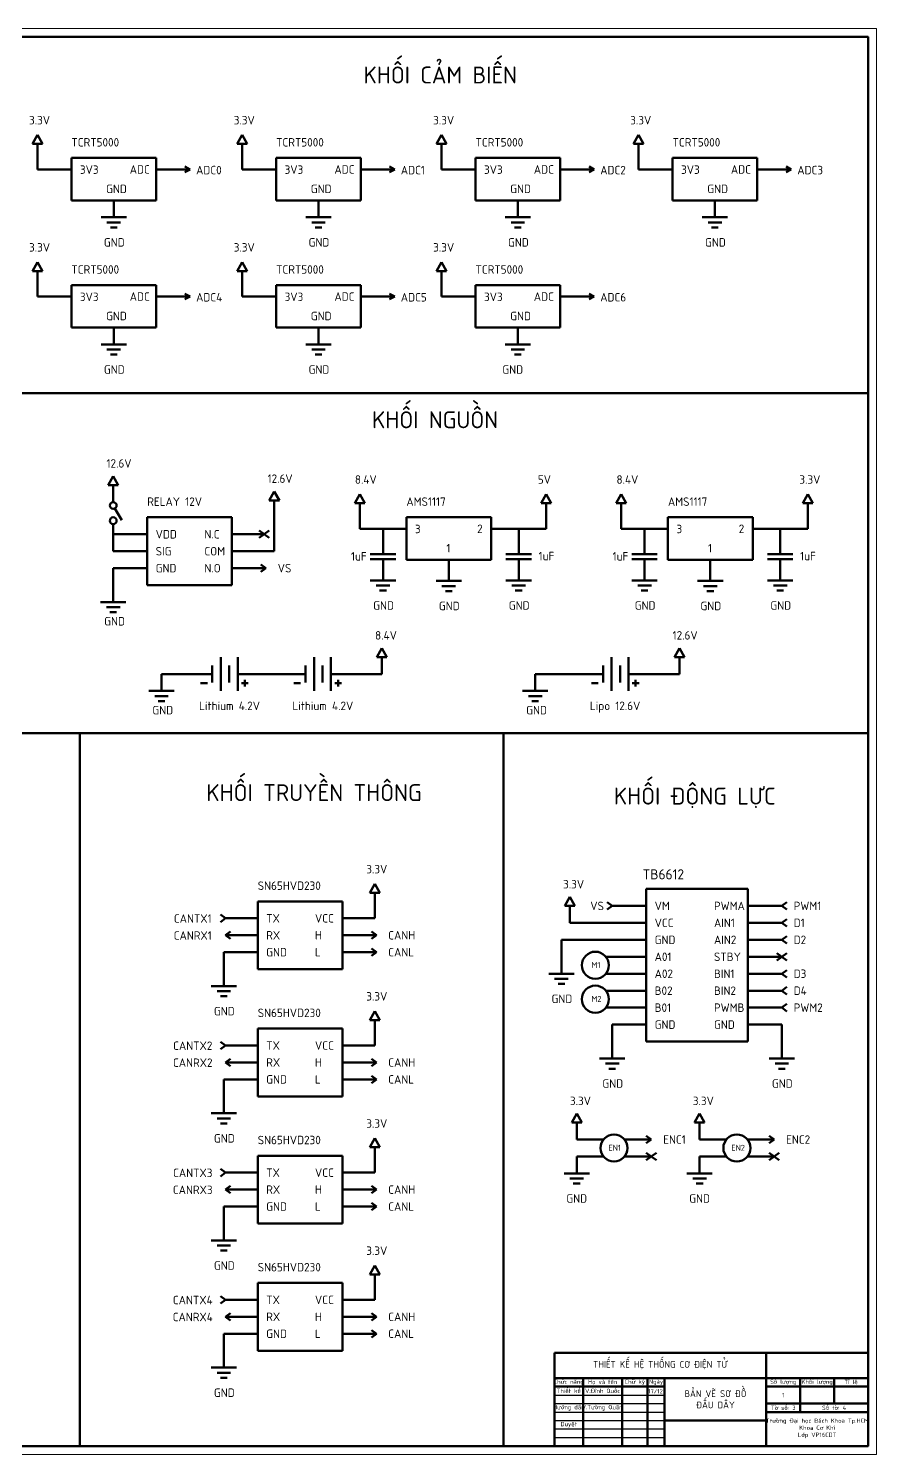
# Model space of a CAD drawing. Header units: millimetres. Extents: x 10943 to 21147, y -1042 to 1661.
# Drawn here: x 20647 to 21147, y -1042 to -201 of the extents above; entities that cross this region are included whole.
import ezdxf
from ezdxf.enums import TextEntityAlignment as Align

# ---------------------------------------------------------------- set-up
doc = ezdxf.new("R2010")
doc.units = ezdxf.units.MM
doc.header["$LTSCALE"] = 0.5
for name, color, linetype, lineweight in [('dam', 7, 'Continuous', 50), ('kt', 80, 'Continuous', 20), ('NetCoBan', 7, 'Continuous', 50), ('NetManh', 80, 'Continuous', 25)]:
    doc.layers.add(name, color=color, linetype=linetype, lineweight=lineweight)
doc.layers.add('manh_khungten', color=104, linetype='Continuous')
doc.styles.get("Standard").update_dxf_attribs({"font": '', "height": 3.5})
doc.styles.add('Text_2.5mm', font='', dxfattribs={"height": 2.5})
doc.styles.get('Standard').set_extended_font_data('TCVN 7284')
doc.styles.get('Text_2.5mm').set_extended_font_data('TCVN 7284')

msp = doc.modelspace()

# ---------------------------------------------------------------- linework, layer by layer
at = {"layer": 'kt'}
msp.add_lwpolyline([(19958.29, -1042.29), (21147.29, -1042.29), (21147.29, -201.29), (19958.29, -201.29)], close=True, dxfattribs=at)
at = {"layer": 'manh_khungten'}
for p, q in [((20957.29, -1007.25), (21022.29, -1007.25)), ((20957.29, -1012.25), (21022.29, -1012.25)), ((20957.29, -1017.25), (21022.29, -1017.25)), ((20957.29, -1022.25), (21022.29, -1022.25)), ((20957.29, -1027.25), (21022.29, -1027.25)), ((20957.29, -1032.25), (21022.29, -1032.25))]:
    msp.add_line(p, q, dxfattribs=at)
at = {"layer": 'NetCoBan', "ltscale": 0.25}
for p, q in [((21142.29, -206.29), (20712.29, -206.29)), ((21142.29, -206.29), (21142.29, -416.29)), ((20652.38, -264.04), (20649.42, -269.35)), ((20652.38, -264.04), (20655.34, -269.35)), ((20773.13, -264.04), (20770.17, -269.35)), ((20773.13, -264.04), (20776.09, -269.35)), ((20890.75, -264.04), (20887.79, -269.35)), ((20890.75, -264.04), (20893.71, -269.35)), ((21006.99, -264.04), (21004.02, -269.35)), ((21006.99, -264.04), (21009.95, -269.35)), ((20649.42, -269.35), (20655.34, -269.35)), ((20652.38, -284.35), (20652.38, -269.35)), ((20770.17, -269.35), (20776.09, -269.35)), ((20773.13, -284.35), (20773.13, -269.35)), ((20887.79, -269.35), (20893.71, -269.35)), ((20890.75, -284.35), (20890.75, -269.35)), ((21004.02, -269.35), (21009.95, -269.35)), ((21006.99, -284.35), (21006.99, -269.35)), ((20652.38, -284.35), (20672.38, -284.35)), ((20722.38, -277.64), (20672.38, -277.64)), ((20672.38, -277.64), (20672.38, -302.64)), ((20722.38, -302.64), (20722.38, -277.64)), ((20742.38, -284.35), (20722.38, -284.35)), ((20773.13, -284.35), (20793.13, -284.35)), ((20843.13, -277.64), (20793.13, -277.64)), ((20793.13, -277.64), (20793.13, -302.64)), ((20843.13, -302.64), (20843.13, -277.64)), ((20863.13, -284.35), (20843.13, -284.35)), ((20890.75, -284.35), (20910.75, -284.35)), ((20960.75, -277.64), (20910.75, -277.64)), ((20910.75, -277.64), (20910.75, -302.64)), ((20960.75, -302.64), (20960.75, -277.64)), ((20980.75, -284.35), (20960.75, -284.35)), ((21006.99, -284.35), (21026.99, -284.35)), ((21076.99, -277.64), (21026.99, -277.64)), ((21026.99, -277.64), (21026.99, -302.64)), ((21076.99, -302.64), (21076.99, -277.64)), ((21096.99, -284.35), (21076.99, -284.35)), ((20672.38, -302.64), (20722.38, -302.64)), ((20697.38, -302.64), (20697.38, -312.64)), ((20793.13, -302.64), (20843.13, -302.64)), ((20818.13, -302.64), (20818.13, -312.64)), ((20910.75, -302.64), (20960.75, -302.64)), ((20935.75, -302.64), (20935.75, -312.64)), ((21026.99, -302.64), (21076.99, -302.64)), ((21051.99, -302.64), (21051.99, -312.64)), ((20689.88, -312.64), (20704.88, -312.64)), ((20693.38, -315.64), (20701.38, -315.64)), ((20695.38, -318.64), (20699.38, -318.64)), ((20810.63, -312.64), (20825.63, -312.64)), ((20814.13, -315.64), (20822.13, -315.64)), ((20816.13, -318.64), (20820.13, -318.64)), ((20928.25, -312.64), (20943.25, -312.64)), ((20931.75, -315.64), (20939.75, -315.64)), ((20933.75, -318.64), (20937.75, -318.64)), ((21044.49, -312.64), (21059.49, -312.64)), ((21047.99, -315.64), (21055.99, -315.64)), ((21049.99, -318.64), (21053.99, -318.64)), ((20652.38, -339.04), (20649.42, -344.35)), ((20649.42, -344.35), (20655.34, -344.35)), ((20652.38, -339.04), (20655.34, -344.35)), ((20652.38, -359.35), (20652.38, -344.35)), ((20773.13, -339.04), (20770.17, -344.35)), ((20770.17, -344.35), (20776.09, -344.35)), ((20773.13, -339.04), (20776.09, -344.35)), ((20773.13, -359.35), (20773.13, -344.35)), ((20890.75, -339.04), (20887.79, -344.35)), ((20887.79, -344.35), (20893.71, -344.35)), ((20890.75, -339.04), (20893.71, -344.35)), ((20890.75, -359.35), (20890.75, -344.35)), ((20722.38, -352.64), (20672.38, -352.64)), ((20672.38, -352.64), (20672.38, -377.64)), ((20722.38, -377.64), (20722.38, -352.64)), ((20843.13, -352.64), (20793.13, -352.64)), ((20793.13, -352.64), (20793.13, -377.64)), ((20843.13, -377.64), (20843.13, -352.64)), ((20960.75, -352.64), (20910.75, -352.64)), ((20910.75, -352.64), (20910.75, -377.64)), ((20960.75, -377.64), (20960.75, -352.64)), ((20652.38, -359.35), (20672.38, -359.35)), ((20742.38, -359.35), (20722.38, -359.35)), ((20773.13, -359.35), (20793.13, -359.35)), ((20863.13, -359.35), (20843.13, -359.35)), ((20890.75, -359.35), (20910.75, -359.35)), ((20980.75, -359.35), (20960.75, -359.35)), ((20672.38, -377.64), (20722.38, -377.64)), ((20697.38, -377.64), (20697.38, -387.64)), ((20793.13, -377.64), (20843.13, -377.64)), ((20818.13, -377.64), (20818.13, -387.64)), ((20910.75, -377.64), (20960.75, -377.64)), ((20935.75, -377.64), (20935.75, -387.64)), ((20689.88, -387.64), (20704.88, -387.64)), ((20693.38, -390.64), (20701.38, -390.64)), ((20695.38, -393.64), (20699.38, -393.64)), ((20810.63, -387.64), (20825.63, -387.64)), ((20814.13, -390.64), (20822.13, -390.64)), ((20816.13, -393.64), (20820.13, -393.64)), ((20928.25, -387.64), (20943.25, -387.64)), ((20931.75, -390.64), (20939.75, -390.64)), ((20933.75, -393.64), (20937.75, -393.64)), ((21142.29, -416.29), (20612.29, -416.29)), ((20697.1, -465.27), (20694.14, -470.58)), ((20694.14, -470.58), (20700.07, -470.58)), ((20697.1, -465.27), (20700.07, -470.58)), ((20697.1, -475.58), (20697.1, -470.58)), ((20697.1, -480.58), (20697.1, -475.58)), ((20792.1, -474.27), (20789.14, -479.58)), ((20792.1, -474.27), (20795.07, -479.58)), ((20842.48, -475.97), (20839.51, -481.28)), ((20842.48, -475.97), (20845.44, -481.28)), ((20952.48, -475.97), (20949.51, -481.28)), ((20952.48, -475.97), (20955.44, -481.28)), ((20996.76, -475.97), (20993.8, -481.28)), ((20996.76, -475.97), (20999.73, -481.28)), ((21106.76, -475.97), (21103.8, -481.28)), ((21106.76, -475.97), (21109.73, -481.28)), ((20698.1, -484.31), (20702.1, -491.24)), ((20789.14, -479.58), (20795.07, -479.58)), ((20792.1, -509.58), (20792.1, -479.58)), ((20839.51, -481.28), (20845.44, -481.28)), ((20842.48, -496.28), (20842.48, -481.28)), ((20949.51, -481.28), (20955.44, -481.28)), ((20952.48, -496.28), (20952.48, -481.28)), ((20993.8, -481.28), (20999.73, -481.28)), ((20996.76, -496.28), (20996.76, -481.28)), ((21103.8, -481.28), (21109.73, -481.28)), ((21106.76, -496.28), (21106.76, -481.28)), ((20697.1, -499.58), (20697.1, -493.58)), ((20717.1, -489.58), (20717.1, -529.58)), ((20767.1, -489.58), (20717.1, -489.58)), ((20717.1, -489.58), (20717.1, -499.58)), ((20767.1, -529.58), (20767.1, -489.58)), ((20919.98, -489.58), (20869.98, -489.58)), ((20869.98, -489.58), (20869.98, -514.58)), ((20919.98, -514.58), (20919.98, -489.58)), ((21074.26, -489.58), (21024.26, -489.58)), ((21024.26, -489.58), (21024.26, -514.58)), ((21074.26, -514.58), (21074.26, -489.58)), ((20717.1, -499.58), (20697.1, -499.58)), ((20697.1, -509.58), (20697.1, -499.58)), ((20767.1, -499.58), (20786.1, -499.58)), ((20786.1, -499.58), (20783.14, -497.39)), ((20786.1, -499.58), (20783.14, -501.77)), ((20786.1, -499.58), (20789.06, -497.39)), ((20786.1, -499.58), (20789.06, -501.77)), ((20842.48, -496.28), (20869.98, -496.28)), ((20856.23, -496.28), (20856.23, -511.28)), ((20919.98, -496.28), (20952.48, -496.28)), ((20936.23, -496.28), (20936.23, -511.28)), ((20996.76, -496.28), (21024.26, -496.28)), ((21010.51, -496.28), (21010.51, -511.28)), ((21074.26, -496.28), (21106.76, -496.28)), ((21090.51, -496.28), (21090.51, -511.28)), ((20717.1, -509.58), (20697.1, -509.58)), ((20717.1, -509.58), (20717.1, -519.58)), ((20767.1, -509.58), (20792.1, -509.58)), ((20848.73, -511.28), (20863.73, -511.28)), ((20928.73, -511.28), (20943.73, -511.28)), ((21003.01, -511.28), (21018.01, -511.28)), ((21083.01, -511.28), (21098.01, -511.28)), ((20717.1, -519.58), (20697.1, -519.58)), ((20697.1, -519.58), (20697.1, -539.58)), ((20767.1, -519.58), (20787.1, -519.58)), ((20787.1, -519.58), (20784.14, -517.39)), ((20787.1, -519.58), (20784.14, -521.77)), ((20848.73, -514.28), (20863.73, -514.28)), ((20856.23, -514.28), (20856.23, -526.78)), ((20869.98, -514.58), (20919.98, -514.58)), ((20894.98, -514.58), (20894.98, -527.08)), ((20928.73, -514.28), (20943.73, -514.28)), ((20936.23, -514.28), (20936.23, -526.78)), ((21003.01, -514.28), (21018.01, -514.28)), ((21010.51, -514.28), (21010.51, -526.78)), ((21024.26, -514.58), (21074.26, -514.58)), ((21049.26, -514.58), (21049.26, -527.08)), ((21083.01, -514.28), (21098.01, -514.28)), ((21090.51, -514.28), (21090.51, -526.78)), ((20717.1, -529.58), (20767.1, -529.58)), ((20848.73, -526.78), (20863.73, -526.78)), ((20852.23, -529.78), (20860.23, -529.78)), ((20887.48, -527.08), (20902.48, -527.08)), ((20928.73, -526.78), (20943.73, -526.78)), ((20932.23, -529.78), (20940.23, -529.78)), ((21003.01, -526.78), (21018.01, -526.78)), ((21006.51, -529.78), (21014.51, -529.78)), ((21041.76, -527.08), (21056.76, -527.08)), ((21083.01, -526.78), (21098.01, -526.78)), ((21086.51, -529.78), (21094.51, -529.78)), ((20854.23, -532.78), (20858.23, -532.78)), ((20890.98, -530.08), (20898.98, -530.08)), ((20892.98, -533.08), (20896.98, -533.08)), ((20934.23, -532.78), (20938.23, -532.78)), ((21008.51, -532.78), (21012.51, -532.78)), ((21045.26, -530.08), (21053.26, -530.08)), ((21047.26, -533.08), (21051.26, -533.08)), ((21088.51, -532.78), (21092.51, -532.78)), ((20689.6, -539.58), (20704.6, -539.58)), ((20693.1, -542.58), (20701.1, -542.58)), ((20695.1, -545.58), (20699.1, -545.58)), ((20855.53, -566.69), (20852.57, -572)), ((20855.53, -566.69), (20858.49, -572)), ((21031.01, -566.69), (21028.05, -572)), ((21031.01, -566.69), (21033.97, -572)), ((20755.53, -582), (20755.53, -577)), ((20755.53, -577), (20755.53, -582)), ((20755.53, -577), (20755.53, -587)), ((20760.53, -572), (20760.53, -592)), ((20765.53, -582), (20765.53, -577)), ((20765.53, -577), (20765.53, -582)), ((20765.53, -577), (20765.53, -587)), ((20770.53, -572), (20770.53, -592)), ((20810.53, -577), (20810.53, -587)), ((20815.53, -572), (20815.53, -592)), ((20820.53, -577), (20820.53, -587)), ((20825.53, -572), (20825.53, -592)), ((20852.57, -572), (20858.49, -572)), ((20855.53, -582), (20855.53, -572)), ((20986.01, -577), (20986.01, -587)), ((20991.01, -572), (20991.01, -592)), ((20996.01, -577), (20996.01, -587)), ((21001.01, -572), (21001.01, -592)), ((21028.05, -572), (21033.97, -572)), ((21031.01, -582), (21031.01, -572)), ((20755.53, -582), (20725.53, -582)), ((20725.53, -582), (20725.53, -592)), ((20748.63, -587.42), (20752.63, -587.42)), ((20770.53, -582), (20810.53, -582)), ((20772.72, -587.42), (20776.72, -587.42)), ((20774.72, -587.42), (20774.72, -585.42)), ((20774.72, -585.42), (20774.72, -589.42)), ((20803.63, -587.42), (20807.63, -587.42)), ((20825.53, -582), (20845.53, -582)), ((20827.72, -587.42), (20831.72, -587.42)), ((20829.72, -587.42), (20829.72, -585.42)), ((20829.72, -585.42), (20829.72, -589.42)), ((20845.53, -582), (20855.53, -582)), ((20946.01, -582), (20986.01, -582)), ((20946.01, -582), (20946.01, -592)), ((20979.12, -587.42), (20983.12, -587.42)), ((21001.01, -582), (21021.01, -582)), ((21003.21, -587.42), (21007.21, -587.42)), ((21005.21, -587.42), (21005.21, -585.42)), ((21005.21, -585.42), (21005.21, -589.42)), ((21021.01, -582), (21031.01, -582)), ((20718.03, -592), (20733.03, -592)), ((20721.53, -595), (20729.53, -595)), ((20938.51, -592), (20953.51, -592)), ((20942.01, -595), (20950.01, -595)), ((20723.53, -598), (20727.53, -598)), ((20944.01, -598), (20948.01, -598)), ((20927.29, -616.79), (19983.29, -616.79)), ((20612.29, -616.79), (20677.29, -616.79)), ((20677.29, -616.79), (20677.29, -1037.29)), ((20927.29, -616.79), (20927.29, -1037.29)), ((20927.29, -616.79), (21142.29, -616.79)), ((21142.29, -621.79), (21142.29, -656.79)), ((20851.3, -705.77), (20848.34, -711.08)), ((20851.3, -705.77), (20854.26, -711.08)), ((20848.34, -711.08), (20854.26, -711.08)), ((20851.3, -726.08), (20851.3, -711.08)), ((20966.43, -713.45), (20963.46, -718.76)), ((20966.43, -713.45), (20969.39, -718.76)), ((21011.43, -708.76), (21011.43, -778.76)), ((21011.43, -708.76), (21011.43, -718.76)), ((21071.43, -708.76), (21011.43, -708.76)), ((21011.43, -708.76), (21011.43, -718.76)), ((21071.43, -798.76), (21071.43, -708.76)), ((20782.3, -716.08), (20782.3, -756.08)), ((20832.3, -716.08), (20782.3, -716.08)), ((20782.3, -716.08), (20782.3, -726.08)), ((20832.3, -756.08), (20832.3, -716.08)), ((20963.46, -718.76), (20969.39, -718.76)), ((20966.43, -728.76), (20966.43, -718.76)), ((20991.43, -718.76), (20988.47, -716.57)), ((20991.43, -718.76), (20988.47, -720.95)), ((21011.43, -718.76), (20991.43, -718.76)), ((21011.43, -718.76), (21011.43, -728.76)), ((21071.43, -718.76), (21091.43, -718.76)), ((21091.43, -718.76), (21094.39, -716.57)), ((21091.43, -718.76), (21094.39, -720.95)), ((20763.3, -726.08), (20760.34, -723.89)), ((20763.3, -726.08), (20760.34, -728.27)), ((20782.3, -726.08), (20763.3, -726.08)), ((20832.3, -726.08), (20851.3, -726.08)), ((21011.43, -728.76), (20966.43, -728.76)), ((21071.43, -728.76), (21091.43, -728.76)), ((21091.43, -728.76), (21094.39, -726.57)), ((21091.43, -728.76), (21094.39, -730.95)), ((20763.3, -736.08), (20766.26, -733.89)), ((20782.3, -736.08), (20763.3, -736.08)), ((20763.3, -736.08), (20766.26, -738.27)), ((20782.3, -736.08), (20782.3, -746.08)), ((20832.3, -736.08), (20852.3, -736.08)), ((20852.3, -736.08), (20849.34, -733.89)), ((20852.3, -736.08), (20849.34, -738.27)), ((21011.43, -738.76), (20961.43, -738.76)), ((20961.43, -738.76), (20961.43, -758.76)), ((21071.43, -738.76), (21091.43, -738.76)), ((21091.43, -738.76), (21094.39, -736.57)), ((21091.43, -738.76), (21094.39, -740.95)), ((20782.3, -746.08), (20762.3, -746.08)), ((20762.3, -746.08), (20762.3, -766.08)), ((20832.3, -746.08), (20852.3, -746.08)), ((20852.3, -746.08), (20849.34, -743.89)), ((20852.3, -746.08), (20849.34, -748.27)), ((21091.43, -748.76), (21088.47, -746.57)), ((21091.43, -748.76), (21094.39, -746.57)), ((20782.3, -756.08), (20832.3, -756.08)), ((21011.43, -748.76), (20987.67, -748.76)), ((21011.43, -748.76), (21011.43, -758.76)), ((21071.43, -748.76), (21091.43, -748.76)), ((21091.43, -748.76), (21088.47, -750.95)), ((21091.43, -748.76), (21094.39, -750.95)), ((21091.43, -758.76), (21094.39, -756.57)), ((20953.93, -758.76), (20968.93, -758.76)), ((20957.43, -761.76), (20965.43, -761.76)), ((20959.43, -764.76), (20963.43, -764.76)), ((21011.43, -758.76), (20987.67, -758.76)), ((21071.43, -758.76), (21091.43, -758.76)), ((21091.43, -758.76), (21094.39, -760.95)), ((20754.8, -766.08), (20769.8, -766.08)), ((20758.3, -769.08), (20766.3, -769.08)), ((20760.3, -772.08), (20764.3, -772.08)), ((21011.43, -768.76), (20987.67, -768.76)), ((21071.43, -768.76), (21091.43, -768.76)), ((21091.43, -768.76), (21094.39, -766.57)), ((21091.43, -768.76), (21094.39, -770.95)), ((20851.3, -780.77), (20848.34, -786.08)), ((20851.3, -780.77), (20854.26, -786.08)), ((21011.43, -778.76), (20987.67, -778.76)), ((21011.43, -778.76), (21011.43, -798.76)), ((21071.43, -778.76), (21091.43, -778.76)), ((21091.43, -778.76), (21094.39, -776.57)), ((21091.43, -778.76), (21094.39, -780.95)), ((20848.34, -786.08), (20854.26, -786.08)), ((20851.3, -801.08), (20851.3, -786.08)), ((21011.43, -788.76), (20991.43, -788.76)), ((20991.43, -788.76), (20991.43, -808.76)), ((21071.43, -788.76), (21091.43, -788.76)), ((21091.43, -788.76), (21091.43, -808.76)), ((20763.3, -801.08), (20760.34, -798.89)), ((20782.3, -791.08), (20782.3, -831.08)), ((20832.3, -791.08), (20782.3, -791.08)), ((20782.3, -791.08), (20782.3, -801.08)), ((20832.3, -831.08), (20832.3, -791.08)), ((21011.43, -798.76), (21071.43, -798.76)), ((20763.3, -801.08), (20760.34, -803.27)), ((20782.3, -801.08), (20763.3, -801.08)), ((20832.3, -801.08), (20851.3, -801.08)), ((20763.3, -811.08), (20766.26, -808.89)), ((20782.3, -811.08), (20763.3, -811.08)), ((20763.3, -811.08), (20766.26, -813.27)), ((20782.3, -811.08), (20782.3, -821.08)), ((20832.3, -811.08), (20852.3, -811.08)), ((20852.3, -811.08), (20849.34, -808.89)), ((20852.3, -811.08), (20849.34, -813.27)), ((20983.93, -808.76), (20998.93, -808.76)), ((20987.43, -811.76), (20995.43, -811.76)), ((20989.43, -814.76), (20993.43, -814.76)), ((21083.93, -808.76), (21098.93, -808.76)), ((21087.43, -811.76), (21095.43, -811.76)), ((21089.43, -814.76), (21093.43, -814.76)), ((20782.3, -821.08), (20762.3, -821.08)), ((20762.3, -821.08), (20762.3, -841.08)), ((20832.3, -821.08), (20852.3, -821.08)), ((20852.3, -821.08), (20849.34, -818.89)), ((20852.3, -821.08), (20849.34, -823.27)), ((20782.3, -831.08), (20832.3, -831.08)), ((20754.8, -841.08), (20769.8, -841.08)), ((20758.3, -844.08), (20766.3, -844.08)), ((20760.3, -847.08), (20764.3, -847.08)), ((20970.47, -841.23), (20967.5, -846.54)), ((20967.5, -846.54), (20973.43, -846.54)), ((20970.47, -841.23), (20973.43, -846.54)), ((20970.47, -856.54), (20970.47, -846.54)), ((21042.96, -841.23), (21039.99, -846.54)), ((21039.99, -846.54), (21045.92, -846.54)), ((21042.96, -841.23), (21045.92, -846.54)), ((21042.96, -856.54), (21042.96, -846.54)), ((20851.3, -855.77), (20848.34, -861.08)), ((20851.3, -855.77), (20854.26, -861.08)), ((20970.47, -856.54), (20986.22, -856.54)), ((21014.47, -856.54), (20998.71, -856.54)), ((21014.47, -856.54), (21011.5, -854.35)), ((21014.47, -856.54), (21011.5, -858.73)), ((21042.96, -856.54), (21058.71, -856.54)), ((21086.96, -856.54), (21071.2, -856.54)), ((21086.96, -856.54), (21084, -854.35)), ((21086.96, -856.54), (21084, -858.73)), ((20782.3, -866.08), (20782.3, -906.08)), ((20832.3, -866.08), (20782.3, -866.08)), ((20782.3, -866.08), (20782.3, -876.08)), ((20832.3, -906.08), (20832.3, -866.08)), ((20848.34, -861.08), (20854.26, -861.08)), ((20851.3, -876.08), (20851.3, -861.08)), ((21014.47, -866.54), (21011.5, -864.35)), ((21014.47, -866.54), (21017.43, -864.35)), ((21086.96, -866.54), (21084, -864.35)), ((21086.96, -866.54), (21089.92, -864.35)), ((20763.3, -876.08), (20760.34, -873.89)), ((20970.47, -866.54), (20986.22, -866.54)), ((20970.47, -866.54), (20970.47, -876.54)), ((21014.47, -866.54), (20998.71, -866.54)), ((21014.47, -866.54), (21011.5, -868.73)), ((21014.47, -866.54), (21017.43, -868.73)), ((21042.96, -866.54), (21058.71, -866.54)), ((21042.96, -866.54), (21042.96, -876.54)), ((21086.96, -866.54), (21071.2, -866.54)), ((21086.96, -866.54), (21084, -868.73)), ((21086.96, -866.54), (21089.92, -868.73)), ((20763.3, -876.08), (20760.34, -878.27)), ((20782.3, -876.08), (20763.3, -876.08)), ((20832.3, -876.08), (20851.3, -876.08)), ((20962.97, -876.54), (20977.97, -876.54)), ((20966.47, -879.54), (20974.47, -879.54)), ((20968.47, -882.54), (20972.47, -882.54)), ((21035.46, -876.54), (21050.46, -876.54)), ((21038.96, -879.54), (21046.96, -879.54)), ((21040.96, -882.54), (21044.96, -882.54)), ((20763.3, -886.08), (20766.26, -883.89)), ((20782.3, -886.08), (20763.3, -886.08)), ((20763.3, -886.08), (20766.26, -888.27)), ((20782.3, -886.08), (20782.3, -896.08)), ((20832.3, -886.08), (20852.3, -886.08)), ((20852.3, -886.08), (20849.34, -883.89)), ((20852.3, -886.08), (20849.34, -888.27)), ((20782.3, -896.08), (20762.3, -896.08)), ((20762.3, -896.08), (20762.3, -916.08)), ((20832.3, -896.08), (20852.3, -896.08)), ((20852.3, -896.08), (20849.34, -893.89)), ((20852.3, -896.08), (20849.34, -898.27)), ((20782.3, -906.08), (20832.3, -906.08)), ((20754.8, -916.08), (20769.8, -916.08)), ((20758.3, -919.08), (20766.3, -919.08)), ((20760.3, -922.08), (20764.3, -922.08)), ((20851.3, -930.77), (20848.34, -936.08)), ((20851.3, -930.77), (20854.26, -936.08)), ((20782.3, -941.08), (20782.3, -981.08)), ((20832.3, -941.08), (20782.3, -941.08)), ((20782.3, -941.08), (20782.3, -951.08)), ((20832.3, -981.08), (20832.3, -941.08)), ((20848.34, -936.08), (20854.26, -936.08)), ((20851.3, -951.08), (20851.3, -936.08)), ((20763.3, -951.08), (20760.34, -948.89)), ((20763.3, -951.08), (20760.34, -953.27)), ((20782.3, -951.08), (20763.3, -951.08)), ((20832.3, -951.08), (20851.3, -951.08)), ((20763.3, -961.08), (20766.26, -958.89)), ((20782.3, -961.08), (20763.3, -961.08)), ((20763.3, -961.08), (20766.26, -963.27)), ((20782.3, -961.08), (20782.3, -971.08)), ((20832.3, -961.08), (20852.3, -961.08)), ((20852.3, -961.08), (20849.34, -958.89)), ((20852.3, -961.08), (20849.34, -963.27)), ((20782.3, -971.08), (20762.3, -971.08)), ((20762.3, -971.08), (20762.3, -991.08)), ((20832.3, -971.08), (20852.3, -971.08)), ((20852.3, -971.08), (20849.34, -968.89)), ((20852.3, -971.08), (20849.34, -973.27)), ((20782.3, -981.08), (20832.3, -981.08)), ((20957.29, -1037.25), (20957.29, -982.25)), ((20754.8, -991.08), (20769.8, -991.08)), ((20758.3, -994.08), (20766.3, -994.08)), ((20760.3, -997.08), (20764.3, -997.08))]:
    msp.add_line(p, q, dxfattribs=at)
at = {"layer": 'NetCoBan', "ltscale": 0.35}
for p, q in [((20742.38, -284.35), (20739.38, -282.75)), ((20739.38, -285.95), (20742.38, -284.35)), ((20863.13, -284.35), (20860.13, -282.75)), ((20860.13, -285.95), (20863.13, -284.35)), ((20980.75, -284.35), (20977.75, -282.75)), ((20977.75, -285.95), (20980.75, -284.35)), ((21096.99, -284.35), (21093.99, -282.75)), ((21093.99, -285.95), (21096.99, -284.35)), ((20742.38, -359.35), (20739.38, -357.75)), ((20739.38, -360.95), (20742.38, -359.35)), ((20863.13, -359.35), (20860.13, -357.75)), ((20860.13, -360.95), (20863.13, -359.35)), ((20980.75, -359.35), (20977.75, -357.75)), ((20977.75, -360.95), (20980.75, -359.35))]:
    msp.add_line(p, q, dxfattribs=at)
at = {"layer": 'NetCoBan'}
for p, q in [((20957.29, -982.25), (21142.29, -982.25)), ((21082.29, -1037.25), (21082.29, -982.25)), ((20957.29, -997.25), (21142.29, -997.25)), ((20974.29, -1037.25), (20974.29, -997.25)), ((20997.29, -1037.25), (20997.29, -997.25)), ((21012.29, -1037.25), (21012.29, -997.25)), ((21022.29, -1037.25), (21022.29, -997.25)), ((21102.29, -1017.25), (21102.29, -997.25)), ((21122.29, -997.25), (21122.29, -1012.25)), ((20957.29, -1002.25), (21022.29, -1002.25)), ((21082.29, -1002.25), (21142.29, -1002.25)), ((21082.29, -1012.25), (21142.29, -1012.25)), ((21082.29, -1017.25), (21142.29, -1017.25)), ((21022.29, -1022.25), (21082.29, -1022.25)), ((20957.29, -1037.25), (21142.29, -1037.29))]:
    msp.add_line(p, q, dxfattribs=at)
msp.add_lwpolyline([(19983.29, -206.29), (21142.29, -206.29), (21142.29, -1037.29), (19983.29, -1037.29)], close=True, dxfattribs=at)
at = {"layer": 'NetCoBan', "ltscale": 0.25}
for centre, radius in [((20697.1, -482.58), 2), ((20697.1, -491.58), 2), ((20981.43, -753.76), 8), ((20981.43, -773.76), 8), ((20992.47, -861.54), 8), ((21064.96, -861.54), 8)]:
    msp.add_circle(centre, radius, dxfattribs=at)

# ---------------------------------------------------------------- texts
at = {"layer": 'dam'}
msp.add_text('TB6612', height=6, dxfattribs=at).set_placement((21021.56, -700.13), align=Align.MIDDLE)
at = {"layer": 'NetCoBan', "ltscale": 0.25}
for s, width, heights, insert, char_height, attachment_point in [('\\pxqc;{\\fTCVN 7284|b0|i0|c0|p34;KHỐI CẢM BIẾN}', 215, [0], (20782.45, -223.7), 10, 1), ('{\\fTCVN 7284|b0|i0|c0|p34;3.3V}', 16.1597, [0], (20647.42, -252.86), 5, 1), ('{\\fTCVN 7284|b0|i0|c0|p34;3.3V}', 16.1597, [0], (20768.17, -252.86), 5, 1), ('{\\fTCVN 7284|b0|i0|c0|p34;3.3V}', 16.1597, [0], (20885.79, -252.86), 5, 1), ('{\\fTCVN 7284|b0|i0|c0|p34;3.3V}', 16.1597, [0], (21002.03, -252.86), 5, 1), ('TCRT5000', 59.2283, [7.42], (20672.4, -265.9), 5, 1), ('TCRT5000', 59.2283, [7.42], (20793.14, -265.9), 5, 1), ('TCRT5000', 59.2283, [7.42], (20910.76, -265.9), 5, 1), ('TCRT5000', 59.2283, [7.42], (21027, -265.9), 5, 1), ('{\\fTCVN 7284|b0|i0|c0|p34;3V3}', 16.1597, [0], (20677.42, -282.01), 5, 1), ('{\\fTCVN 7284|b0|i0|c0|p34;ADC}', 16.1597, [0], (20706.81, -281.89), 5, 1), ('{\\fTCVN 7284|b0|i0|c0|p34;ADC0}', 16.1597, [0], (20745.97, -282.29), 5, 1), ('{\\fTCVN 7284|b0|i0|c0|p34;3V3}', 16.1597, [0], (20798.17, -282.01), 5, 1), ('{\\fTCVN 7284|b0|i0|c0|p34;ADC}', 16.1597, [0], (20827.56, -281.89), 5, 1), ('{\\fTCVN 7284|b0|i0|c0|p34;ADC1}', 16.1597, [0], (20866.72, -282.29), 5, 1), ('{\\fTCVN 7284|b0|i0|c0|p34;3V3}', 16.1597, [0], (20915.79, -282.01), 5, 1), ('{\\fTCVN 7284|b0|i0|c0|p34;ADC}', 16.1597, [0], (20945.17, -281.89), 5, 1), ('ADC2', 16.1597, [0], (20984.34, -282.29), 5, 1), ('{\\fTCVN 7284|b0|i0|c0|p34;3V3}', 16.1597, [0], (21032.03, -282.01), 5, 1), ('{\\fTCVN 7284|b0|i0|c0|p34;ADC}', 16.1597, [0], (21061.41, -281.89), 5, 1), ('ADC3', 16.1597, [0], (21100.58, -282.29), 5, 1), ('{\\fTCVN 7284|b0|i0|c0|p34;GND}', 16.1597, [0], (20692.86, -293.35), 5, 1), ('{\\fTCVN 7284|b0|i0|c0|p34;GND}', 16.1597, [0], (20813.61, -293.35), 5, 1), ('{\\fTCVN 7284|b0|i0|c0|p34;GND}', 16.1597, [0], (20931.23, -293.35), 5, 1), ('{\\fTCVN 7284|b0|i0|c0|p34;GND}', 16.1597, [0], (21047.47, -293.35), 5, 1), ('{\\fTCVN 7284|b0|i0|c0|p34;3.3V}', 16.1597, [0], (20647.42, -327.86), 5, 1), ('{\\fTCVN 7284|b0|i0|c0|p34;GND}', 16.1597, [0], (20691.56, -324.92), 5, 1), ('{\\fTCVN 7284|b0|i0|c0|p34;3.3V}', 16.1597, [0], (20768.17, -327.86), 5, 1), ('{\\fTCVN 7284|b0|i0|c0|p34;GND}', 16.1597, [0], (20812.31, -324.92), 5, 1), ('{\\fTCVN 7284|b0|i0|c0|p34;3.3V}', 16.1597, [0], (20885.79, -327.86), 5, 1), ('{\\fTCVN 7284|b0|i0|c0|p34;GND}', 16.1597, [0], (20929.92, -324.92), 5, 1), ('{\\fTCVN 7284|b0|i0|c0|p34;GND}', 16.1597, [0], (21046.16, -324.92), 5, 1), ('TCRT5000', 59.2283, [7.42], (20672.4, -340.9), 5, 1), ('TCRT5000', 59.2283, [7.42], (20793.14, -340.9), 5, 1), ('TCRT5000', 59.2283, [7.42], (20910.76, -340.9), 5, 1), ('{\\fTCVN 7284|b0|i0|c0|p34;3V3}', 16.1597, [0], (20677.42, -357.01), 5, 1), ('{\\fTCVN 7284|b0|i0|c0|p34;ADC}', 16.1597, [0], (20706.81, -356.89), 5, 1), ('ADC4', 16.1597, [0], (20745.97, -357.29), 5, 1), ('{\\fTCVN 7284|b0|i0|c0|p34;3V3}', 16.1597, [0], (20798.17, -357.01), 5, 1), ('{\\fTCVN 7284|b0|i0|c0|p34;ADC}', 16.1597, [0], (20827.56, -356.89), 5, 1), ('ADC5', 16.1597, [0], (20866.72, -357.29), 5, 1), ('{\\fTCVN 7284|b0|i0|c0|p34;3V3}', 16.1597, [0], (20915.79, -357.01), 5, 1), ('{\\fTCVN 7284|b0|i0|c0|p34;ADC}', 16.1597, [0], (20945.17, -356.89), 5, 1), ('ADC6', 16.1597, [0], (20984.34, -357.29), 5, 1), ('{\\fTCVN 7284|b0|i0|c0|p34;GND}', 16.1597, [0], (20692.86, -368.35), 5, 1), ('{\\fTCVN 7284|b0|i0|c0|p34;GND}', 16.1597, [0], (20813.61, -368.35), 5, 1), ('{\\fTCVN 7284|b0|i0|c0|p34;GND}', 16.1597, [0], (20931.23, -368.35), 5, 1), ('{\\fTCVN 7284|b0|i0|c0|p34;GND}', 16.1597, [0], (20691.56, -399.92), 5, 1), ('{\\fTCVN 7284|b0|i0|c0|p34;GND}', 16.1597, [0], (20812.31, -399.92), 5, 1), ('{\\fTCVN 7284|b0|i0|c0|p34;GND}', 16.1597, [0], (20926.59, -399.92), 5, 1), ('\\pxqc;{\\fTCVN 7284|b0|i0|c0|p34;KHỐI NGUỒN}', 215, [0], (20779.42, -427.06), 10, 1), ('12.6V', 10.1737, [0], (20693.1, -455.27), 5, 1), ('12.6V', 10.1737, [0], (20788.1, -464.27), 5, 1), ('8.4V', 16.1597, [0], (20839.63, -464.79), 5, 1), ('5V', 16.1597, [0], (20947.52, -464.79), 5, 1), ('8.4V', 16.1597, [0], (20993.92, -464.79), 5, 1), ('3.3V', 16.1597, [0], (21101.8, -464.79), 5, 1), ('RELAY 12V', 59.2283, [7.42], (20717.12, -477.83), 5, 1), ('{\\fTCVN 7284|b0|i0|c0|p34;AMS1117}', 59.2283, [7.42], (20869.99, -477.83), 5, 1), ('{\\fTCVN 7284|b0|i0|c0|p34;AMS1117}', 59.2283, [7.42], (21024.28, -477.83), 5, 1), ('{\\fTCVN 7284|b0|i0|c0|p34;3}', 16.1597, [0], (20875.02, -493.94), 5, 1), ('{\\fTCVN 7284|b0|i0|c0|p34;2}', 16.1597, [0], (20911.74, -493.83), 5, 1), ('{\\fTCVN 7284|b0|i0|c0|p34;3}', 16.1597, [0], (21029.31, -493.94), 5, 1), ('{\\fTCVN 7284|b0|i0|c0|p34;2}', 16.1597, [0], (21066.03, -493.83), 5, 1), ('VDD', 8.7727, [0], (20722.1, -497.08), 5, 1), ('N.C', 8.7727, [0], (20750.87, -497.08), 5, 1), ('SIG', 8.7727, [0], (20722.1, -507.08), 5, 1), ('COM', 8.7727, [0], (20750.87, -507.08), 5, 1), ('{\\fTCVN 7284|b0|i0|c0|p34;1uF}', 16.1597, [0], (20837.33, -510.09), 5, 1), ('{\\fTCVN 7284|b0|i0|c0|p34;1}', 16.1597, [0], (20893.62, -505.28), 5, 1), ('{\\fTCVN 7284|b0|i0|c0|p34;1uF}', 16.1597, [0], (20947.96, -509.92), 5, 1), ('{\\fTCVN 7284|b0|i0|c0|p34;1uF}', 16.1597, [0], (20991.62, -510.09), 5, 1), ('{\\fTCVN 7284|b0|i0|c0|p34;1}', 16.1597, [0], (21047.9, -505.28), 5, 1), ('{\\fTCVN 7284|b0|i0|c0|p34;1uF}', 16.1597, [0], (21102.24, -509.92), 5, 1), ('GND', 8.7727, [0], (20722.1, -517.08), 5, 1), ('N.O', 8.7727, [0], (20750.87, -517.08), 5, 1), ('VS', 10.2307, [0], (20794.1, -517.08), 5, 1), ('{\\fTCVN 7284|b0|i0|c0|p34;GND}', 16.1597, [0], (20850.4, -539.05), 5, 1), ('{\\fTCVN 7284|b0|i0|c0|p34;GND}', 16.1597, [0], (20889.15, -539.35), 5, 1), ('{\\fTCVN 7284|b0|i0|c0|p34;GND}', 16.1597, [0], (20930.4, -539.05), 5, 1), ('{\\fTCVN 7284|b0|i0|c0|p34;GND}', 16.1597, [0], (21004.69, -539.05), 5, 1), ('{\\fTCVN 7284|b0|i0|c0|p34;GND}', 16.1597, [0], (21043.44, -539.35), 5, 1), ('{\\fTCVN 7284|b0|i0|c0|p34;GND}', 16.1597, [0], (21084.69, -539.05), 5, 1), ('{\\fTCVN 7284|b0|i0|c0|p34;GND}', 16.1597, [0], (20691.75, -548.39), 5, 1), ('8.4V', 10.1737, [0], (20851.53, -556.69), 5, 1), ('12.6V', 10.1737, [0], (21027.01, -556.69), 5, 1), ('{\\fTCVN 7284|b0|i0|c0|p34;GND}', 16.1597, [0], (20720.18, -600.81), 5, 1), ('Lithium 4.2V', 38.7209, [0], (20747.73, -598.25), 5, 1), ('Lithium 4.2V', 38.7209, [0], (20802.73, -598.25), 5, 1), ('{\\fTCVN 7284|b0|i0|c0|p34;GND}', 16.1597, [0], (20940.66, -600.81), 5, 1), ('Lipo 12.6V', 38.7209, [0], (20978.22, -598.25), 5, 1), ('\\pxqc;KHỐI TRUYỀN THÔNG', 215, [0], (20708.01, -646.96), 10, 1), ('{\\fTCVN 7284|b0|i0|c0|p34;KHỐI ĐỘNG LỰC}', 215, [0], (21040.06, -655.05), 10, 5), ('{\\fTCVN 7284|b0|i0|c0|p34;3.3V}', 16.1597, [0], (20846.34, -694.59), 5, 1), ('SN65HVD230', 59.2283, [7.42], (20782.31, -704.33), 5, 1), ('3.3V', 10.1737, [0], (20962.43, -703.45), 5, 1), ('VS', 10.2307, [0], (20978.46, -716.26), 5, 1), ('VM', 12.8181, [0], (21016.43, -716.26), 5, 1), ('PWMA', 12.8181, [0], (21051.43, -716.26), 5, 1), ('PWM1', 10.2307, [0], (21098.43, -716.26), 5, 1), ('CANTX1', 11.7702, [0], (20743.99, -726.21), 5, 5), ('TX', 8.7727, [0], (20787.3, -723.58), 5, 1), ('VCC', 8.7727, [0], (20816.06, -723.58), 5, 1), ('VCC', 12.8181, [0], (21016.43, -726.26), 5, 1), ('AIN1', 12.8181, [0], (21051.43, -726.26), 5, 1), ('D1', 10.2307, [0], (21098.43, -726.26), 5, 1), ('CANRX1', 11.7702, [0], (20743.99, -736.21), 5, 5), ('RX', 8.7727, [0], (20787.3, -733.58), 5, 1), ('H', 8.1042, [0], (20816.06, -733.58), 5, 1), ('CANH', 10.2307, [0], (20859.3, -733.58), 5, 1), ('GND', 12.8181, [0], (21016.43, -736.26), 5, 1), ('AIN2', 12.8181, [0], (21051.43, -736.26), 5, 1), ('D2', 10.2307, [0], (21098.43, -736.26), 5, 1), ('GND', 8.7727, [0], (20787.3, -743.58), 5, 1), ('L', 8.7727, [0], (20816.06, -743.58), 5, 1), ('CANL', 10.2307, [0], (20859.3, -743.58), 5, 1), ('A01', 12.8181, [0], (21016.43, -746.26), 5, 1), ('STBY', 12.8181, [0], (21051.43, -746.26), 5, 1), ('M1', 8, [0], (20979.17, -751.86), 3.5, 1), ('A02', 12.8181, [0], (21016.43, -756.26), 5, 1), ('BIN1', 12.8181, [0], (21051.43, -756.26), 5, 1), ('D3', 10.2307, [0], (21098.43, -756.26), 5, 1), ('{\\fTCVN 7284|b0|i0|c0|p34;3.3V}', 16.1597, [0], (20846.34, -769.59), 5, 1), ('{\\fTCVN 7284|b0|i0|c0|p34;GND}', 16.1597, [0], (20955.6, -771.03), 5, 1), ('M2', 8, [0], (20979.17, -771.86), 3.5, 1), ('B02', 12.8181, [0], (21016.43, -766.26), 5, 1), ('BIN2', 12.8181, [0], (21051.43, -766.26), 5, 1), ('D4', 10.2307, [0], (21098.43, -766.26), 5, 1), ('{\\fTCVN 7284|b0|i0|c0|p34;GND}', 16.1597, [0], (20756.47, -778.35), 5, 1), ('SN65HVD230', 59.2283, [7.42], (20782.31, -779.33), 5, 1), ('B01', 12.8181, [0], (21016.43, -776.26), 5, 1), ('PWMB', 12.8181, [0], (21051.43, -776.26), 5, 1), ('PWM2', 10.2307, [0], (21098.43, -776.26), 5, 1), ('GND', 12.8181, [0], (21016.43, -786.26), 5, 1), ('GND', 12.8181, [0], (21051.43, -786.26), 5, 1), ('CANTX2', 11.7702, [0], (20743.99, -801.21), 5, 5), ('TX', 8.7727, [0], (20787.3, -798.58), 5, 1), ('VCC', 8.7727, [0], (20816.06, -798.58), 5, 1), ('CANRX2', 11.7702, [0], (20743.99, -811.21), 5, 5), ('RX', 8.7727, [0], (20787.3, -808.58), 5, 1), ('H', 8.1042, [0], (20816.06, -808.58), 5, 1), ('CANH', 10.2307, [0], (20859.3, -808.58), 5, 1), ('GND', 8.7727, [0], (20787.3, -818.58), 5, 1), ('L', 8.7727, [0], (20816.06, -818.58), 5, 1), ('CANL', 10.2307, [0], (20859.3, -818.58), 5, 1), ('{\\fTCVN 7284|b0|i0|c0|p34;GND}', 16.1597, [0], (20985.6, -821.03), 5, 1), ('{\\fTCVN 7284|b0|i0|c0|p34;GND}', 16.1597, [0], (21085.6, -821.03), 5, 1), ('3.3V', 10.1737, [0], (20966.47, -831.23), 5, 1), ('3.3V', 10.1737, [0], (21038.96, -831.23), 5, 1), ('{\\fTCVN 7284|b0|i0|c0|p34;3.3V}', 16.1597, [0], (20846.34, -844.59), 5, 1), ('{\\fTCVN 7284|b0|i0|c0|p34;GND}', 16.1597, [0], (20756.47, -853.35), 5, 1), ('SN65HVD230', 59.2283, [7.42], (20782.31, -854.33), 5, 1), ('ENC1', 10.2307, [0], (21021.47, -854.04), 5, 1), ('ENC2', 10.2307, [0], (21093.96, -854.04), 5, 1), ('EN1', 8, [0], (20989.15, -859.64), 3.5, 1), ('EN2', 8, [0], (21061.64, -859.64), 3.5, 1), ('CANTX3', 11.7702, [0], (20743.99, -876.21), 5, 5), ('TX', 8.7727, [0], (20787.3, -873.58), 5, 1), ('VCC', 8.7727, [0], (20816.06, -873.58), 5, 1), ('CANRX3', 11.7702, [0], (20743.99, -886.21), 5, 5), ('RX', 8.7727, [0], (20787.3, -883.58), 5, 1), ('H', 8.1042, [0], (20816.06, -883.58), 5, 1), ('CANH', 10.2307, [0], (20859.3, -883.58), 5, 1), ('{\\fTCVN 7284|b0|i0|c0|p34;GND}', 16.1597, [0], (20964.33, -888.81), 5, 1), ('{\\fTCVN 7284|b0|i0|c0|p34;GND}', 16.1597, [0], (21036.82, -888.81), 5, 1), ('GND', 8.7727, [0], (20787.3, -893.58), 5, 1), ('L', 8.7727, [0], (20816.06, -893.58), 5, 1), ('CANL', 10.2307, [0], (20859.3, -893.58), 5, 1), ('{\\fTCVN 7284|b0|i0|c0|p34;3.3V}', 16.1597, [0], (20846.34, -919.59), 5, 1), ('{\\fTCVN 7284|b0|i0|c0|p34;GND}', 16.1597, [0], (20756.47, -928.35), 5, 1), ('SN65HVD230', 59.2283, [7.42], (20782.31, -929.33), 5, 1), ('CANTX4', 11.7702, [0], (20743.99, -951.21), 5, 5), ('TX', 8.7727, [0], (20787.3, -948.58), 5, 1), ('VCC', 8.7727, [0], (20816.06, -948.58), 5, 1), ('CANRX4', 11.7702, [0], (20743.99, -961.21), 5, 5), ('RX', 8.7727, [0], (20787.3, -958.58), 5, 1), ('H', 8.1042, [0], (20816.06, -958.58), 5, 1), ('CANH', 10.2307, [0], (20859.3, -958.58), 5, 1), ('GND', 8.7727, [0], (20787.3, -968.58), 5, 1), ('L', 8.7727, [0], (20816.06, -968.58), 5, 1), ('CANL', 10.2307, [0], (20859.3, -968.58), 5, 1), ('{\\fTCVN 7284|b0|i0|c0|p34;GND}', 16.1597, [0], (20756.47, -1003.35), 5, 1)]:
    msp.add_mtext_dynamic_manual_height_columns(s, width=width, gutter_width=17.5, heights=heights, dxfattribs=dict(at, insert=insert, char_height=char_height, attachment_point=attachment_point))
at = {"layer": 'NetCoBan', "char_height": 4, "attachment_point": 5}
for s, insert, width in [('THIẾT KẾ HỆ THỐNG CƠ ĐIỆN TỬ', (21019.79, -989.58), 125.4926), ('BẢN VẼ SƠ ĐỒ ĐẤU DÂY', (21052.29, -1009.75), 39.8866)]:
    msp.add_mtext(s, dxfattribs=dict(at, insert=insert, width=width))
at = {"layer": 'NetManh', "ltscale": 0.35, "char_height": 2.5, "attachment_point": 5}
for s, insert in [('{\\fTCVN 7284|b0|i0|c0|p34;Chức năng}', (20965.79, -999.75)), ('{\\fTCVN 7284|b0|i0|c0|p34;Họ và tên}', (20985.79, -999.75)), ('{\\fTCVN 7284|b0|i0|c0|p34;Chữ ký}', (21004.79, -999.75)), ('{\\fTCVN 7284|b0|i0|c0|p34;Ngày}', (21017.29, -999.75)), ('{\\fTCVN 7284|b0|i0|c0|p34;Thiết kế}', (20965.79, -1004.75)), ('{\\fTCVN 7284|b0|i0|c0|p34;Hướng dẫn}', (20965.79, -1014.75)), ('{\\fTCVN 7284|b0|i0|c0|p34;Duyệt}', (20965.79, -1024.75))]:
    msp.add_mtext(s, dxfattribs=dict(at, insert=insert))
at = {"layer": 'NetManh', "ltscale": 0.35, "char_height": 2.5, "attachment_point": 5, "style": 'Text_2.5mm'}
for s, insert in [('Số lượng', (21092.29, -999.75)), ('Khối lượng', (21112.29, -999.75)), ('Tỉ lệ', (21132.29, -999.75))]:
    msp.add_mtext(s, dxfattribs=dict(at, insert=insert))
at = {"layer": 'NetManh', "ltscale": 0.35, "char_height": 2.5, "width": 25.7526, "attachment_point": 5}
for s, insert in [('\\pxi-3,l4,t4;V.Đình Quốc', (20984.49, -1004.75)), ('17/12', (21016.95, -1005.02)), ('V.Tường Quân', (20985.47, -1014.74))]:
    msp.add_mtext(s, dxfattribs=dict(at, insert=insert))
at = {"layer": 'NetManh', "ltscale": 0.35, "char_height": 2.5, "attachment_point": 5, "style": 'Text_2.5mm'}
for s, insert, width in [('1', (21092.29, -1007.25), 18.6982), ('{\\fTCVN 7284|b0|i0|c163|p34;Tờ số: }3', (21092.29, -1014.75), 18.6982), ('{\\fTCVN 7284|b0|i0|c163|p34;Số tờ:} 4', (21122.29, -1014.75), 20.9059), ('{\\fTCVN 7284|b0|i0|c163|p34;Trường Đại học Bách Khoa Tp.HCM\\PKhoa Cơ Khí\\PLớp }VP16CDT{\\fTCVN 7284|b0|i0|c163|p34;\\P }', (21112.29, -1028.98), 59.2988)]:
    msp.add_mtext(s, dxfattribs=dict(at, insert=insert, width=width))

doc.saveas('drawing.dxf')
